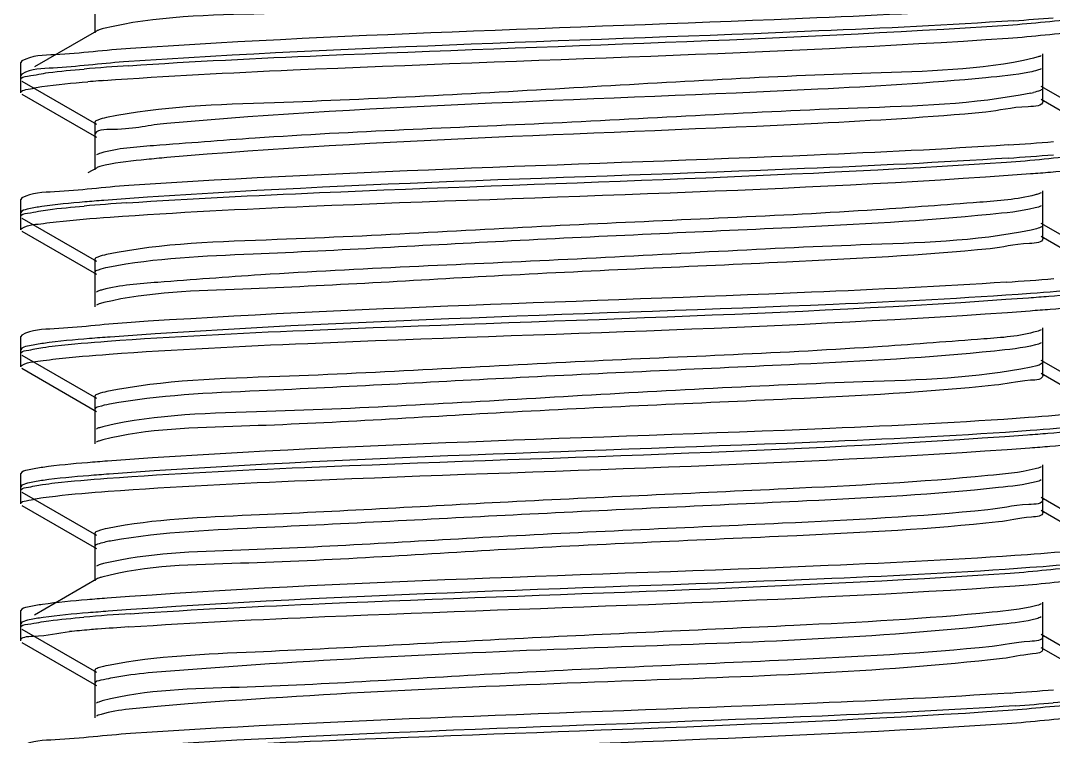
# Model space of a CAD drawing. Extents: x 27938 to 1507990, y 110129 to 923079.
# Drawn here: x 640766.5 to 640946, y 383488.3 to 383612.7 of the extents above; entities that cross this region are included whole.
import ezdxf

# ---------------------------------------------------------------- set-up
doc = ezdxf.new("R2010")
doc.units = 0
doc.header["$LTSCALE"] = 1000
doc.header["$MEASUREMENT"] = 0

msp = doc.modelspace()

# ---------------------------------------------------------------- linework, layer by layer
at = {"linetype": 'Continuous'}
for p, q in [((640779.42, 383616.56), (640779.42, 383610.61)), ((640779.68, 383610.91), (640768.92, 383604.69)), ((640944.14, 383600.98), (640944.14, 383606.94)), ((640766.75, 383605.71), (640766.53, 383605.45)), ((640766.53, 383602.47), (640766.53, 383605.45)), ((640766.53, 383602.47), (640766.53, 383605.45)), ((640944.14, 383598.7), (640944.14, 383604.66)), ((640766.75, 383603.43), (640766.53, 383603.17)), ((640766.53, 383600.19), (640766.53, 383603.17)), ((640766.53, 383600.19), (640766.53, 383603.17)), ((640766.75, 383602.21), (640779.68, 383594.73)), ((640956.8, 383593.8), (640943.88, 383601.28)), ((640766.75, 383599.93), (640779.68, 383592.45)), ((640956.8, 383591.52), (640943.88, 383599)), ((640779.42, 383595.03), (640779.42, 383589.08)), ((640779.42, 383592.75), (640779.42, 383586.8)), ((640779.68, 383587.1), (640778.21, 383586.25)), ((640944.14, 383577.17), (640944.14, 383583.12)), ((640766.75, 383581.9), (640766.53, 383581.63)), ((640766.53, 383578.66), (640766.53, 383581.63)), ((640766.53, 383578.66), (640766.53, 383581.63)), ((640766.75, 383579.62), (640766.53, 383579.36)), ((640766.53, 383576.38), (640766.53, 383579.36)), ((640766.53, 383576.38), (640766.53, 383579.36)), ((640944.14, 383574.89), (640944.14, 383580.84)), ((640766.75, 383578.4), (640779.68, 383570.91)), ((640956.8, 383569.99), (640943.88, 383577.47)), ((640766.75, 383576.12), (640779.68, 383568.64)), ((640942.82, 383576.49), (640942.1, 383576.32)), ((640956.8, 383567.71), (640943.88, 383575.19)), ((640779.42, 383571.22), (640779.42, 383565.26)), ((640779.42, 383568.94), (640779.42, 383562.98)), ((640766.75, 383558.08), (640766.53, 383557.82)), ((640766.53, 383554.84), (640766.53, 383557.82)), ((640766.53, 383554.84), (640766.53, 383557.82)), ((640944.14, 383553.36), (640944.14, 383559.31)), ((640944.14, 383551.08), (640944.14, 383557.03)), ((640766.75, 383555.8), (640766.53, 383555.54)), ((640766.53, 383552.57), (640766.53, 383555.54)), ((640766.53, 383552.57), (640766.53, 383555.54)), ((640766.75, 383554.58), (640779.68, 383547.1)), ((640943.1, 383552.75), (640942.14, 383552.52)), ((640956.8, 383546.18), (640943.88, 383553.66)), ((640766.75, 383552.31), (640779.68, 383544.82)), ((640956.8, 383543.9), (640943.88, 383551.38)), ((640779.42, 383547.4), (640779.42, 383541.45)), ((640779.42, 383545.12), (640779.42, 383539.17)), ((640944.14, 383529.54), (640944.14, 383535.5)), ((640766.75, 383534.27), (640766.53, 383534.01)), ((640766.53, 383531.03), (640766.53, 383534.01)), ((640766.53, 383531.03), (640766.53, 383534.01)), ((640944.14, 383527.26), (640944.14, 383533.22)), ((640766.75, 383531.99), (640766.53, 383531.73)), ((640766.53, 383528.75), (640766.53, 383531.73)), ((640766.53, 383528.75), (640766.53, 383531.73)), ((640766.75, 383530.77), (640779.68, 383523.29)), ((640956.8, 383522.36), (640943.88, 383529.85)), ((640766.75, 383528.49), (640779.68, 383521.01)), ((640956.8, 383520.08), (640943.88, 383527.57)), ((640779.42, 383523.59), (640779.42, 383517.64)), ((640779.42, 383521.31), (640779.42, 383515.36)), ((640779.68, 383515.66), (640768.92, 383509.43)), ((640944.14, 383505.73), (640944.14, 383511.68)), ((640766.75, 383510.46), (640766.53, 383510.2)), ((640766.53, 383507.22), (640766.53, 383510.2)), ((640766.53, 383507.22), (640766.53, 383510.2)), ((640944.14, 383503.45), (640944.14, 383509.41)), ((640766.75, 383508.18), (640766.53, 383507.92)), ((640766.53, 383504.94), (640766.53, 383507.92)), ((640766.53, 383504.94), (640766.53, 383507.92)), ((640766.75, 383506.96), (640779.68, 383499.48)), ((640956.8, 383498.55), (640943.88, 383506.03)), ((640766.75, 383504.68), (640779.68, 383497.2)), ((640956.8, 383496.27), (640943.88, 383503.75)), ((640779.42, 383499.78), (640779.42, 383493.82)), ((640779.42, 383497.5), (640779.42, 383491.55))]:
    msp.add_line(p, q, dxfattribs=at)
for centre, radius, start, end in [((640911.77, 384020.23), 408.44, 273.8398, 274.8035), ((640812.96, 383182.55), 423.24, 93.7464, 94.7999), ((640806.24, 383263.78), 339.47, 94.4273, 94.7392), ((640810.79, 383205.43), 397.99, 94.2964, 94.4317), ((640938.36, 383618.14), 18.39, 281.5273, 283.0317), ((640910.43, 384015.57), 425.36, 273.7325, 274.8002), ((640910.44, 384013.18), 425.25, 273.7327, 274.7996), ((640812.53, 383164.13), 417.83, 93.7807, 94.8008), ((640910.04, 383996.68), 430.3, 273.7014, 274.7995), ((640813.38, 383081.95), 428.61, 93.7128, 94.7991), ((640798.42, 383262.02), 245.65, 94.6576, 95.467), ((640806.7, 383162.59), 345.43, 94.4503, 94.6873), ((640817.6, 383019.9), 488.53, 93.7928, 94.4265), ((640910.86, 383914.94), 419.97, 273.7666, 274.8009), ((640912.06, 383897.47), 404.72, 273.8647, 274.8037)]:
    msp.add_arc(centre, radius, start, end, dxfattribs=at)
for points, knots in [([(640942.13, 383621.68), (640932.49, 383619.66), (640905.04, 383619.02), (640860.65, 383616.58), (640816.85, 383613.83), (640789.98, 383613.54), (640780.9, 383611.33)], [0, 0, 0, 0, 0.182739, 0.506392, 0.826439, 1, 1, 1, 1]), ([(640938.44, 383614.95), (640927.27, 383614.2), (640876.33, 383611.75), (640825.33, 383610.52), (640785.62, 383607.89)], [0, 0, 0, 0, 0.219496, 1, 1, 1, 1]), ([(640938.12, 383611.95), (640942.45, 383612.24), (640948.51, 383613.07), (640955.12, 383613.15), (640956.8, 383614.12)], [0, 0, 0, 0, 0.691188, 1, 1, 1, 1]), ([(640939.12, 383612.71), (640927.84, 383611.94), (640876.27, 383609.46), (640824.64, 383608.27), (640784.42, 383605.53)], [0, 0, 0, 0, 0.219115, 1, 1, 1, 1]), ([(640785.3, 383604.89), (640796.5, 383605.64), (640847.44, 383608.08), (640898.44, 383609.31), (640938.12, 383611.95)], [0, 0, 0, 0, 0.220088, 1, 1, 1, 1]), ([(640938.13, 383609.67), (640942.45, 383609.96), (640948.51, 383610.8), (640955.12, 383610.87), (640956.8, 383611.84)], [0, 0, 0, 0, 0.691187, 1, 1, 1, 1]), ([(640780.9, 383611.33), (640780.65, 383611.27), (640780.24, 383611.16), (640779.83, 383611), (640779.68, 383610.91)], [0, 0, 0, 0, 0.591078, 1, 1, 1, 1]), ([(640780.97, 383602.31), (640791.92, 383603.13), (640844.31, 383605.7), (640896.76, 383606.92), (640938.13, 383609.67)], [0, 0, 0, 0, 0.209378, 1, 1, 1, 1]), ([(640785.62, 383607.89), (640781.25, 383607.6), (640775.13, 383606.75), (640768.45, 383606.68), (640766.76, 383605.71)], [0, 0, 0, 0, 0.691369, 1, 1, 1, 1]), ([(640943.88, 383606.63), (640943.71, 383606.54), (640943.25, 383606.37), (640942.79, 383606.24), (640942.51, 383606.18)], [0, 0, 0, 0, 0.403878, 1, 1, 1, 1]), ([(640784.42, 383605.53), (640780.33, 383605.25), (640774.6, 383604.46), (640768.35, 383604.35), (640766.76, 383603.43)], [0, 0, 0, 0, 0.690219, 1, 1, 1, 1]), ([(640942.51, 383606.18), (640933.3, 383604.04), (640906.38, 383603.63), (640862.54, 383600.97), (640818.31, 383598.51), (640790.99, 383597.87), (640781.42, 383595.87)], [0, 0, 0, 0, 0.175623, 0.495702, 0.818204, 1, 1, 1, 1]), ([(640766.53, 383602.47), (640766.53, 383602.92), (640768.93, 383603.2), (640770.14, 383603.53), (640771.34, 383603.68)], [0, 0, 0, 0, 0.270787, 1, 1, 1, 1]), ([(640934.22, 383602.78), (640924.51, 383601.84), (640877.06, 383599.13), (640829.53, 383598.13), (640791.91, 383594.86)], [0, 0, 0, 0, 0.20523, 1, 1, 1, 1]), ([(640943.24, 383604.1), (640942.79, 383603.96), (640939.82, 383603.31), (640936.78, 383603.02), (640934.22, 383602.78)], [0, 0, 0, 0, 0.153853, 1, 1, 1, 1]), ([(640943.88, 383604.36), (640943.79, 383604.3), (640943.58, 383604.21), (640943.36, 383604.13), (640943.24, 383604.1)], [0, 0, 0, 0, 0.435445, 1, 1, 1, 1]), ([(640766.53, 383600.19), (640766.53, 383600.55), (640768.32, 383600.87), (640769.28, 383601.12), (640770.21, 383601.25)], [0, 0, 0, 0, 0.275063, 1, 1, 1, 1]), ([(640944.14, 383600.98), (640944.14, 383600.8), (640943.44, 383600.44), (640942.92, 383600.32), (640942.51, 383600.23)], [0, 0, 0, 0, 0.303248, 1, 1, 1, 1]), ([(640942.04, 383600.12), (640932.18, 383598.11), (640904.25, 383597.49), (640859.47, 383594.68), (640818.55, 383593.26), (640792.47, 383591.17), (640783.42, 383590.54), (640780.45, 383589.68)], [0, 0, 0, 0, 0.186373, 0.513855, 0.833476, 0.942785, 1, 1, 1, 1]), ([(640944.14, 383598.7), (640944.14, 383597.81), (640939.01, 383597.83), (640936.69, 383597.06), (640934.22, 383596.82)], [0, 0, 0, 0, 0.264839, 1, 1, 1, 1]), ([(640781.42, 383595.87), (640780.91, 383595.76), (640780.31, 383595.62), (640779.42, 383595.25), (640779.42, 383595.03)], [0, 0, 0, 0, 0.704918, 1, 1, 1, 1]), ([(640934.22, 383596.82), (640924.51, 383595.89), (640877.06, 383593.18), (640829.53, 383592.18), (640791.91, 383588.91)], [0, 0, 0, 0, 0.20523, 1, 1, 1, 1]), ([(640791.91, 383594.86), (640788.8, 383594.59), (640785.94, 383593.58), (640779.42, 383593.87), (640779.42, 383592.75)], [0, 0, 0, 0, 0.735758, 1, 1, 1, 1]), ([(640938.12, 383591.11), (640926.9, 383590.36), (640875.96, 383587.92), (640824.96, 383586.7), (640785.3, 383584.05)], [0, 0, 0, 0, 0.220524, 1, 1, 1, 1]), ([(640937.82, 383588.11), (640942.22, 383588.41), (640948.38, 383589.26), (640955.1, 383589.32), (640956.8, 383590.3)], [0, 0, 0, 0, 0.691471, 1, 1, 1, 1]), ([(640780.45, 383589.68), (640780.3, 383589.63), (640780.04, 383589.55), (640779.78, 383589.44), (640779.68, 383589.38)], [0, 0, 0, 0, 0.572013, 1, 1, 1, 1]), ([(640938.13, 383588.83), (640926.33, 383588.05), (640873.95, 383585.54), (640821.48, 383584.51), (640780.97, 383581.47)], [0, 0, 0, 0, 0.225391, 1, 1, 1, 1]), ([(640791.91, 383588.91), (640790.74, 383588.81), (640787.17, 383588.46), (640783.58, 383588.11), (640781.23, 383587.59)], [0, 0, 0, 0, 0.327573, 1, 1, 1, 1]), ([(640781.23, 383587.59), (640780.91, 383587.52), (640780.38, 383587.39), (640779.86, 383587.21), (640779.68, 383587.1)], [0, 0, 0, 0, 0.601667, 1, 1, 1, 1]), ([(640784.98, 383581.06), (640796.13, 383581.81), (640847.07, 383584.26), (640898.08, 383585.49), (640937.82, 383588.11)], [0, 0, 0, 0, 0.219052, 1, 1, 1, 1]), ([(640942.01, 383586.13), (640943.16, 383586.21), (640946.9, 383586.51), (640950.63, 383586.84), (640953.2, 383587.21)], [0, 0, 0, 0, 0.307538, 1, 1, 1, 1]), ([(640782.08, 383578.57), (640793.6, 383579.41), (640846.91, 383582.01), (640900.31, 383583.05), (640942.01, 383586.13)], [0, 0, 0, 0, 0.216493, 1, 1, 1, 1]), ([(640785.3, 383584.05), (640781.01, 383583.77), (640774.99, 383582.93), (640768.42, 383582.85), (640766.76, 383581.9)], [0, 0, 0, 0, 0.691073, 1, 1, 1, 1]), ([(640780.97, 383581.47), (640779.87, 383581.39), (640776.28, 383581.1), (640772.68, 383580.77), (640770.21, 383580.41)], [0, 0, 0, 0, 0.307039, 1, 1, 1, 1]), ([(640942.82, 383582.44), (640939.68, 383581.63), (640930.41, 383580.94), (640904.07, 383578.93), (640863.25, 383577.47), (640818.78, 383574.68), (640791.16, 383574.08), (640781.45, 383572.06)], [0, 0, 0, 0, 0.060117, 0.171248, 0.491182, 0.816115, 1, 1, 1, 1]), ([(640943.88, 383582.82), (640943.74, 383582.74), (640943.39, 383582.6), (640943.03, 383582.5), (640942.82, 383582.44)], [0, 0, 0, 0, 0.414924, 1, 1, 1, 1]), ([(640766.53, 383578.66), (640766.53, 383579.1), (640768.89, 383579.38), (640770.08, 383579.71), (640771.27, 383579.86)], [0, 0, 0, 0, 0.271021, 1, 1, 1, 1]), ([(640770.21, 383580.41), (640769.46, 383580.3), (640768.3, 383580.1), (640767.12, 383579.83), (640766.75, 383579.62)], [0, 0, 0, 0, 0.641483, 1, 1, 1, 1]), ([(640943.88, 383580.54), (640943.56, 383580.36), (640940.61, 383579.56), (640937.62, 383579.3), (640934.99, 383579.04)], [0, 0, 0, 0, 0.123412, 1, 1, 1, 1]), ([(640766.53, 383576.38), (640766.53, 383576.5), (640767.95, 383577.39), (640769.25, 383577.3), (640770.51, 383577.48)], [0, 0, 0, 0, 0.088752, 1, 1, 1, 1]), ([(640770.51, 383577.48), (640771.25, 383577.58), (640775.09, 383578.05), (640778.95, 383578.35), (640782.08, 383578.57)], [0, 0, 0, 0, 0.191582, 1, 1, 1, 1]), ([(640934.99, 383579.04), (640923.47, 383577.88), (640895.73, 383576.46), (640853, 383574.62), (640813.51, 383572.28), (640789.95, 383571.47), (640781.66, 383569.82)], [0, 0, 0, 0, 0.226181, 0.54212, 0.834898, 1, 1, 1, 1]), ([(640942.1, 383576.32), (640932.39, 383574.31), (640904.76, 383573.71), (640860.28, 383570.91), (640819.47, 383569.45), (640793.13, 383567.44), (640783.86, 383566.75), (640780.73, 383565.94)], [0, 0, 0, 0, 0.183944, 0.508945, 0.828873, 0.939958, 1, 1, 1, 1]), ([(640944.14, 383577.17), (640944.14, 383577.01), (640943.59, 383576.69), (640943.16, 383576.58), (640942.82, 383576.49)], [0, 0, 0, 0, 0.311826, 1, 1, 1, 1]), ([(640944.14, 383574.89), (640944.14, 383574.06), (640939.43, 383574.01), (640937.28, 383573.32), (640934.99, 383573.09)], [0, 0, 0, 0, 0.265449, 1, 1, 1, 1]), ([(640934.99, 383573.09), (640923.23, 383571.91), (640894.97, 383570.46), (640851.63, 383568.67), (640812.22, 383566.09), (640788.86, 383565.6), (640780.98, 383563.72)], [0, 0, 0, 0, 0.229743, 0.549934, 0.842575, 1, 1, 1, 1]), ([(640781.45, 383572.06), (640780.94, 383571.95), (640780.33, 383571.81), (640779.42, 383571.44), (640779.42, 383571.22)], [0, 0, 0, 0, 0.705326, 1, 1, 1, 1]), ([(640781.66, 383569.82), (640781.09, 383569.71), (640780.43, 383569.56), (640779.42, 383569.18), (640779.42, 383568.94)], [0, 0, 0, 0, 0.707822, 1, 1, 1, 1]), ([(640937.82, 383567.28), (640926.55, 383566.53), (640875.6, 383564.1), (640824.59, 383562.88), (640784.98, 383560.22)], [0, 0, 0, 0, 0.221533, 1, 1, 1, 1]), ([(640780.73, 383565.94), (640780.52, 383565.89), (640780.16, 383565.78), (640779.81, 383565.64), (640779.68, 383565.56)], [0, 0, 0, 0, 0.584722, 1, 1, 1, 1]), ([(640942.01, 383565.29), (640930.6, 383564.45), (640877.28, 383561.85), (640823.89, 383560.78), (640782.08, 383557.74)], [0, 0, 0, 0, 0.214464, 1, 1, 1, 1]), ([(640941.67, 383564.57), (640942.84, 383564.65), (640946.66, 383564.95), (640950.47, 383565.29), (640953.1, 383565.66)], [0, 0, 0, 0, 0.307301, 1, 1, 1, 1]), ([(640953.2, 383566.37), (640952.49, 383566.27), (640948.77, 383565.81), (640945.03, 383565.51), (640942.01, 383565.29)], [0, 0, 0, 0, 0.191295, 1, 1, 1, 1]), ([(640780.98, 383563.72), (640780.72, 383563.66), (640780.27, 383563.54), (640779.84, 383563.38), (640779.68, 383563.29)], [0, 0, 0, 0, 0.593584, 1, 1, 1, 1]), ([(640781.61, 383557.01), (640793.05, 383557.85), (640846.41, 383560.45), (640899.84, 383561.51), (640941.67, 383564.57)], [0, 0, 0, 0, 0.214855, 1, 1, 1, 1]), ([(640941.95, 383562.31), (640943.1, 383562.4), (640946.85, 383562.69), (640950.6, 383563.03), (640953.18, 383563.39)], [0, 0, 0, 0, 0.30752, 1, 1, 1, 1]), ([(640781.88, 383554.75), (640793.38, 383555.59), (640846.74, 383558.19), (640900.18, 383559.23), (640941.95, 383562.31)], [0, 0, 0, 0, 0.215894, 1, 1, 1, 1]), ([(640784.98, 383560.22), (640780.76, 383559.94), (640774.85, 383559.12), (640768.4, 383559.03), (640766.76, 383558.08)], [0, 0, 0, 0, 0.690761, 1, 1, 1, 1]), ([(640782.08, 383557.74), (640780.89, 383557.65), (640777.03, 383557.35), (640773.17, 383557.01), (640770.51, 383556.64)], [0, 0, 0, 0, 0.307194, 1, 1, 1, 1]), ([(640943.1, 383558.71), (640940.13, 383557.84), (640931.07, 383557.21), (640904.98, 383555.12), (640864.07, 383553.71), (640819.29, 383550.89), (640791.37, 383550.28), (640781.52, 383548.26)], [0, 0, 0, 0, 0.057292, 0.16665, 0.48628, 0.813694, 1, 1, 1, 1]), ([(640943.88, 383559.01), (640943.78, 383558.95), (640943.52, 383558.84), (640943.25, 383558.75), (640943.1, 383558.71)], [0, 0, 0, 0, 0.427528, 1, 1, 1, 1]), ([(640770.51, 383556.64), (640769.69, 383556.53), (640768.44, 383556.31), (640767.15, 383556.03), (640766.75, 383555.8)], [0, 0, 0, 0, 0.64438, 1, 1, 1, 1]), ([(640770.37, 383555.93), (640771.08, 383556.03), (640774.82, 383556.48), (640778.57, 383556.78), (640781.61, 383557.01)], [0, 0, 0, 0, 0.191288, 1, 1, 1, 1]), ([(640943.88, 383556.73), (640943.58, 383556.56), (640940.88, 383555.8), (640938.14, 383555.56), (640935.74, 383555.3)], [0, 0, 0, 0, 0.125618, 1, 1, 1, 1]), ([(640766.53, 383554.84), (640766.53, 383555.21), (640768.41, 383555.53), (640769.41, 383555.79), (640770.37, 383555.93)], [0, 0, 0, 0, 0.274581, 1, 1, 1, 1]), ([(640770.46, 383553.66), (640771.19, 383553.76), (640774.98, 383554.22), (640778.79, 383554.52), (640781.88, 383554.75)], [0, 0, 0, 0, 0.191547, 1, 1, 1, 1]), ([(640935.74, 383555.3), (640924.43, 383554.12), (640896.94, 383552.72), (640854.32, 383550.84), (640814.47, 383548.56), (640790.54, 383547.66), (640781.98, 383546.07)], [0, 0, 0, 0, 0.221386, 0.535783, 0.830497, 1, 1, 1, 1]), ([(640766.53, 383552.57), (640766.53, 383552.69), (640767.93, 383553.57), (640769.21, 383553.48), (640770.46, 383553.66)], [0, 0, 0, 0, 0.089007, 1, 1, 1, 1]), ([(640942.14, 383552.52), (640932.56, 383550.51), (640905.24, 383549.88), (640861, 383547.41), (640817.16, 383544.75), (640790.24, 383544.35), (640781.04, 383542.2)], [0, 0, 0, 0, 0.181847, 0.504414, 0.824494, 1, 1, 1, 1]), ([(640944.14, 383553.36), (640944.14, 383553.22), (640943.73, 383552.93), (640943.37, 383552.83), (640943.1, 383552.75)], [0, 0, 0, 0, 0.322524, 1, 1, 1, 1]), ([(640944.14, 383551.08), (640944.14, 383550.31), (640939.83, 383550.2), (640937.84, 383549.57), (640935.74, 383549.35)], [0, 0, 0, 0, 0.266197, 1, 1, 1, 1]), ([(640935.74, 383549.35), (640924.02, 383548.13), (640895.61, 383546.68), (640851.93, 383544.9), (640812.2, 383542.19), (640788.62, 383541.85), (640780.79, 383539.86)], [0, 0, 0, 0, 0.227539, 0.549411, 0.843947, 1, 1, 1, 1]), ([(640781.52, 383548.26), (640780.99, 383548.15), (640780.36, 383548.01), (640779.42, 383547.63), (640779.42, 383547.4)], [0, 0, 0, 0, 0.706097, 1, 1, 1, 1]), ([(640781.98, 383546.07), (640781.33, 383545.95), (640780.6, 383545.78), (640779.42, 383545.39), (640779.42, 383545.12)], [0, 0, 0, 0, 0.71182, 1, 1, 1, 1]), ([(640941.67, 383543.73), (640930.17, 383542.89), (640876.81, 383540.29), (640823.38, 383539.25), (640781.61, 383536.17)], [0, 0, 0, 0, 0.215925, 1, 1, 1, 1]), ([(640953.1, 383544.82), (640952.37, 383544.72), (640948.57, 383544.26), (640944.75, 383543.96), (640941.67, 383543.73)], [0, 0, 0, 0, 0.191493, 1, 1, 1, 1]), ([(640781.04, 383542.2), (640780.76, 383542.14), (640780.3, 383542.02), (640779.85, 383541.85), (640779.68, 383541.75)], [0, 0, 0, 0, 0.595809, 1, 1, 1, 1]), ([(640941.47, 383540.74), (640942.66, 383540.83), (640946.52, 383541.13), (640950.39, 383541.47), (640953.05, 383541.84)], [0, 0, 0, 0, 0.307277, 1, 1, 1, 1]), ([(640953.18, 383542.56), (640952.47, 383542.45), (640948.74, 383542), (640944.98, 383541.7), (640941.95, 383541.47)], [0, 0, 0, 0, 0.191309, 1, 1, 1, 1]), ([(640780.79, 383539.86), (640780.57, 383539.81), (640780.19, 383539.7), (640779.82, 383539.55), (640779.68, 383539.47)], [0, 0, 0, 0, 0.586461, 1, 1, 1, 1]), ([(640781.55, 383533.19), (640792.96, 383534.03), (640846.27, 383536.63), (640899.66, 383537.7), (640941.47, 383540.74)], [0, 0, 0, 0, 0.214447, 1, 1, 1, 1]), ([(640941.95, 383541.47), (640930.5, 383540.63), (640877.14, 383538.03), (640823.71, 383536.97), (640781.88, 383533.91)], [0, 0, 0, 0, 0.214866, 1, 1, 1, 1]), ([(640781.75, 383530.93), (640793.23, 383531.77), (640846.62, 383534.37), (640900.09, 383535.42), (640941.9, 383538.49)], [0, 0, 0, 0, 0.215499, 1, 1, 1, 1]), ([(640941.9, 383538.49), (640943.06, 383538.58), (640946.82, 383538.87), (640950.58, 383539.21), (640953.17, 383539.58)], [0, 0, 0, 0, 0.307507, 1, 1, 1, 1]), ([(640770.37, 383535.09), (640769.58, 383534.98), (640768.37, 383534.77), (640767.14, 383534.49), (640766.75, 383534.27)], [0, 0, 0, 0, 0.642908, 1, 1, 1, 1]), ([(640781.61, 383536.17), (640780.46, 383536.09), (640776.7, 383535.79), (640772.95, 383535.45), (640770.37, 383535.09)], [0, 0, 0, 0, 0.307539, 1, 1, 1, 1]), ([(640943.88, 383535.2), (640943.55, 383535), (640940.45, 383534.18), (640937.32, 383533.92), (640934.57, 383533.65)], [0, 0, 0, 0, 0.122258, 1, 1, 1, 1]), ([(640770.46, 383532.82), (640769.65, 383532.71), (640768.41, 383532.49), (640767.15, 383532.22), (640766.75, 383531.99)], [0, 0, 0, 0, 0.64385, 1, 1, 1, 1]), ([(640770.35, 383532.11), (640771.06, 383532.21), (640774.78, 383532.67), (640778.52, 383532.97), (640781.55, 383533.19)], [0, 0, 0, 0, 0.191269, 1, 1, 1, 1]), ([(640781.88, 383533.91), (640780.71, 383533.83), (640776.9, 383533.53), (640773.08, 383533.19), (640770.46, 383532.82)], [0, 0, 0, 0, 0.30725, 1, 1, 1, 1]), ([(640934.57, 383533.65), (640922.96, 383532.51), (640895.17, 383531.08), (640852.48, 383529.25), (640813.2, 383526.91), (640789.81, 383526.12), (640781.6, 383524.47)], [0, 0, 0, 0, 0.228282, 0.544405, 0.836128, 1, 1, 1, 1]), ([(640943.88, 383532.92), (640943.6, 383532.75), (640941.15, 383532.04), (640938.64, 383531.81), (640936.45, 383531.57)], [0, 0, 0, 0, 0.127999, 1, 1, 1, 1]), ([(640766.53, 383531.03), (640766.53, 383531.4), (640768.4, 383531.72), (640769.39, 383531.97), (640770.35, 383532.11)], [0, 0, 0, 0, 0.274666, 1, 1, 1, 1]), ([(640770.42, 383529.84), (640771.14, 383529.94), (640774.9, 383530.4), (640778.69, 383530.7), (640781.75, 383530.93)], [0, 0, 0, 0, 0.191427, 1, 1, 1, 1]), ([(640936.45, 383531.57), (640925.39, 383530.36), (640898.2, 383528.98), (640855.78, 383527.07), (640815.57, 383524.85), (640791.26, 383523.86), (640782.41, 383522.34)], [0, 0, 0, 0, 0.21628, 0.528744, 0.825398, 1, 1, 1, 1]), ([(640766.53, 383528.75), (640766.53, 383529.13), (640768.44, 383529.44), (640769.44, 383529.7), (640770.42, 383529.84)], [0, 0, 0, 0, 0.274358, 1, 1, 1, 1]), ([(640944.14, 383529.54), (640944.14, 383528.68), (640939.2, 383528.67), (640936.95, 383527.93), (640934.57, 383527.7)], [0, 0, 0, 0, 0.265093, 1, 1, 1, 1]), ([(640934.57, 383527.7), (640922.71, 383526.53), (640894.39, 383525.08), (640851.06, 383523.31), (640811.87, 383520.7), (640788.68, 383520.25), (640780.91, 383518.36)], [0, 0, 0, 0, 0.23203, 0.552577, 0.844133, 1, 1, 1, 1]), ([(640944.14, 383527.26), (640944.14, 383526.56), (640940.21, 383526.39), (640938.37, 383525.82), (640936.45, 383525.61)], [0, 0, 0, 0, 0.267101, 1, 1, 1, 1]), ([(640936.45, 383525.61), (640924.8, 383524.34), (640896.28, 383522.91), (640852.29, 383521.13), (640812.24, 383518.3), (640788.43, 383518.11), (640780.63, 383516.01)], [0, 0, 0, 0, 0.225089, 0.548455, 0.844944, 1, 1, 1, 1]), ([(640781.6, 383524.47), (640781.05, 383524.35), (640780.4, 383524.21), (640779.42, 383523.82), (640779.42, 383523.59)], [0, 0, 0, 0, 0.707145, 1, 1, 1, 1]), ([(640782.41, 383522.34), (640781.65, 383522.21), (640780.82, 383522.01), (640779.42, 383521.62), (640779.42, 383521.31)], [0, 0, 0, 0, 0.715974, 1, 1, 1, 1]), ([(640953.05, 383521), (640952.32, 383520.9), (640948.46, 383520.44), (640944.6, 383520.13), (640941.47, 383519.91)], [0, 0, 0, 0, 0.191494, 1, 1, 1, 1]), ([(640780.91, 383518.36), (640780.66, 383518.3), (640780.24, 383518.19), (640779.83, 383518.03), (640779.68, 383517.94)], [0, 0, 0, 0, 0.591238, 1, 1, 1, 1]), ([(640941.47, 383519.91), (640929.94, 383519.07), (640876.63, 383516.47), (640823.24, 383515.43), (640781.55, 383512.35)], [0, 0, 0, 0, 0.216529, 1, 1, 1, 1]), ([(640938.45, 383516.72), (640942.7, 383517), (640948.65, 383517.83), (640955.15, 383517.92), (640956.8, 383518.86)], [0, 0, 0, 0, 0.690877, 1, 1, 1, 1]), ([(640953.17, 383518.74), (640952.46, 383518.64), (640948.71, 383518.18), (640944.95, 383517.88), (640941.9, 383517.66)], [0, 0, 0, 0, 0.191315, 1, 1, 1, 1]), ([(640941.9, 383517.66), (640930.43, 383516.81), (640877.05, 383514.21), (640823.58, 383513.16), (640781.75, 383510.09)], [0, 0, 0, 0, 0.215146, 1, 1, 1, 1]), ([(640785.63, 383509.66), (640796.88, 383510.41), (640847.82, 383512.85), (640898.82, 383514.06), (640938.45, 383516.72)], [0, 0, 0, 0, 0.22115, 1, 1, 1, 1]), ([(640939.34, 383514.5), (640943.38, 383514.78), (640949.05, 383515.56), (640955.22, 383515.68), (640956.8, 383516.59)], [0, 0, 0, 0, 0.689986, 1, 1, 1, 1]), ([(640780.63, 383516.01), (640780.44, 383515.96), (640780.12, 383515.86), (640779.8, 383515.73), (640779.68, 383515.66)], [0, 0, 0, 0, 0.579977, 1, 1, 1, 1]), ([(640785.29, 383507.36), (640796.64, 383508.12), (640847.99, 383510.58), (640899.41, 383511.76), (640939.34, 383514.5)], [0, 0, 0, 0, 0.221314, 1, 1, 1, 1]), ([(640770.35, 383511.27), (640769.57, 383511.16), (640768.37, 383510.95), (640767.14, 383510.68), (640766.75, 383510.46)], [0, 0, 0, 0, 0.642723, 1, 1, 1, 1]), ([(640781.55, 383512.35), (640780.4, 383512.27), (640776.66, 383511.97), (640772.92, 383511.64), (640770.35, 383511.27)], [0, 0, 0, 0, 0.307563, 1, 1, 1, 1]), ([(640943.88, 383511.38), (640943.57, 383511.2), (640940.73, 383510.42), (640937.85, 383510.17), (640935.33, 383509.91)], [0, 0, 0, 0, 0.124368, 1, 1, 1, 1]), ([(640781.75, 383510.09), (640780.58, 383510), (640776.8, 383509.71), (640773.02, 383509.37), (640770.42, 383509)], [0, 0, 0, 0, 0.307384, 1, 1, 1, 1]), ([(640935.33, 383509.91), (640923.88, 383508.75), (640896.23, 383507.33), (640853.51, 383505.47), (640813.86, 383503.15), (640790.15, 383502.31), (640781.76, 383500.68)], [0, 0, 0, 0, 0.224238, 0.539714, 0.833345, 1, 1, 1, 1]), ([(640766.53, 383507.22), (640766.53, 383507.68), (640768.97, 383507.95), (640770.18, 383508.28), (640771.41, 383508.44)], [0, 0, 0, 0, 0.270586, 1, 1, 1, 1]), ([(640770.42, 383509), (640769.62, 383508.89), (640768.39, 383508.68), (640767.14, 383508.4), (640766.75, 383508.18)], [0, 0, 0, 0, 0.643403, 1, 1, 1, 1]), ([(640937.13, 383507.83), (640915.17, 383505.33), (640867.88, 383503.94), (640820.7, 383501.85), (640795.64, 383499.92)], [0, 0, 0, 0, 0.467917, 1, 1, 1, 1]), ([(640943.88, 383509.1), (640943.62, 383508.95), (640941.4, 383508.28), (640939.12, 383508.06), (640937.13, 383507.83)], [0, 0, 0, 0, 0.130558, 1, 1, 1, 1]), ([(640766.53, 383504.94), (640766.53, 383505.7), (640770.91, 383505.7), (640772.9, 383506.35), (640775.02, 383506.55)], [0, 0, 0, 0, 0.263956, 1, 1, 1, 1]), ([(640944.14, 383505.73), (640944.14, 383504.93), (640939.6, 383504.85), (640937.53, 383504.19), (640935.33, 383503.96)], [0, 0, 0, 0, 0.265763, 1, 1, 1, 1]), ([(640935.33, 383503.96), (640923.51, 383502.75), (640895.02, 383501.3), (640851.32, 383499.54), (640811.81, 383496.79), (640788.41, 383496.51), (640780.71, 383494.5)], [0, 0, 0, 0, 0.229965, 0.552316, 0.845738, 1, 1, 1, 1]), ([(640944.14, 383503.45), (640944.14, 383502.81), (640940.58, 383502.58), (640938.89, 383502.08), (640937.13, 383501.88)], [0, 0, 0, 0, 0.268181, 1, 1, 1, 1]), ([(640781.76, 383500.68), (640781.17, 383500.57), (640780.48, 383500.41), (640779.42, 383500.03), (640779.42, 383499.78)], [0, 0, 0, 0, 0.709136, 1, 1, 1, 1]), ([(640937.13, 383501.88), (640915.17, 383499.37), (640867.88, 383497.98), (640820.7, 383495.9), (640795.64, 383493.97)], [0, 0, 0, 0, 0.467917, 1, 1, 1, 1]), ([(640795.64, 383499.92), (640791.61, 383499.61), (640786, 383499.26), (640781.42, 383498.28), (640779.42, 383497.9), (640779.42, 383497.5)], [0, 0, 0, 0, 0.734363, 0.926776, 1, 1, 1, 1]), ([(640938.45, 383495.88), (640927.28, 383495.13), (640876.34, 383492.69), (640825.34, 383491.46), (640785.63, 383488.83)], [0, 0, 0, 0, 0.219461, 1, 1, 1, 1]), ([(640938.13, 383492.88), (640942.46, 383493.17), (640948.51, 383494.01), (640955.12, 383494.09), (640956.8, 383495.05)], [0, 0, 0, 0, 0.691179, 1, 1, 1, 1]), ([(640780.71, 383494.5), (640780.5, 383494.44), (640780.15, 383494.34), (640779.81, 383494.2), (640779.68, 383494.13)], [0, 0, 0, 0, 0.58329, 1, 1, 1, 1]), ([(640795.64, 383493.97), (640793.86, 383493.83), (640788.81, 383493.35), (640783.68, 383493.06), (640780.51, 383492.16)], [0, 0, 0, 0, 0.35135, 1, 1, 1, 1]), ([(640939.34, 383493.66), (640928.18, 383492.9), (640876.83, 383490.42), (640825.41, 383489.2), (640785.29, 383486.52)], [0, 0, 0, 0, 0.217709, 1, 1, 1, 1]), ([(640780.51, 383492.16), (640780.34, 383492.12), (640780.06, 383492.03), (640779.79, 383491.91), (640779.68, 383491.85)], [0, 0, 0, 0, 0.574371, 1, 1, 1, 1]), ([(640785.31, 383485.83), (640796.51, 383486.57), (640847.45, 383489.02), (640898.45, 383490.24), (640938.13, 383492.88)], [0, 0, 0, 0, 0.220122, 1, 1, 1, 1]), ([(640937.93, 383490.59), (640942.3, 383490.88), (640948.42, 383491.73), (640955.11, 383491.8), (640956.8, 383492.77)], [0, 0, 0, 0, 0.691368, 1, 1, 1, 1]), ([(640785.1, 383483.53), (640796.27, 383484.28), (640847.21, 383486.73), (640898.21, 383487.96), (640937.93, 383490.59)], [0, 0, 0, 0, 0.219436, 1, 1, 1, 1]), ([(640785.63, 383488.83), (640781.25, 383488.54), (640775.13, 383487.69), (640768.45, 383487.62), (640766.76, 383486.64)], [0, 0, 0, 0, 0.691379, 1, 1, 1, 1])]:
    msp.add_open_spline(points, degree=3, knots=knots, dxfattribs=at)
for points in [[(640771.34, 383603.68), (640773.4, 383603.94), (640775.47, 383604.13), (640777.54, 383604.31)], [(640770.21, 383601.25), (640772.86, 383601.63), (640775.53, 383601.87), (640778.2, 383602.09)], [(640771.27, 383579.86), (640773.36, 383580.13), (640775.46, 383580.32), (640777.56, 383580.5)], [(640771.41, 383508.44), (640773.44, 383508.69), (640775.48, 383508.88), (640777.52, 383509.06)], [(640952.51, 383494.84), (640950.33, 383494.55), (640948.14, 383494.35), (640945.96, 383494.17)]]:
    msp.add_open_spline(points, degree=3, dxfattribs=at)

doc.saveas('drawing.dxf')
